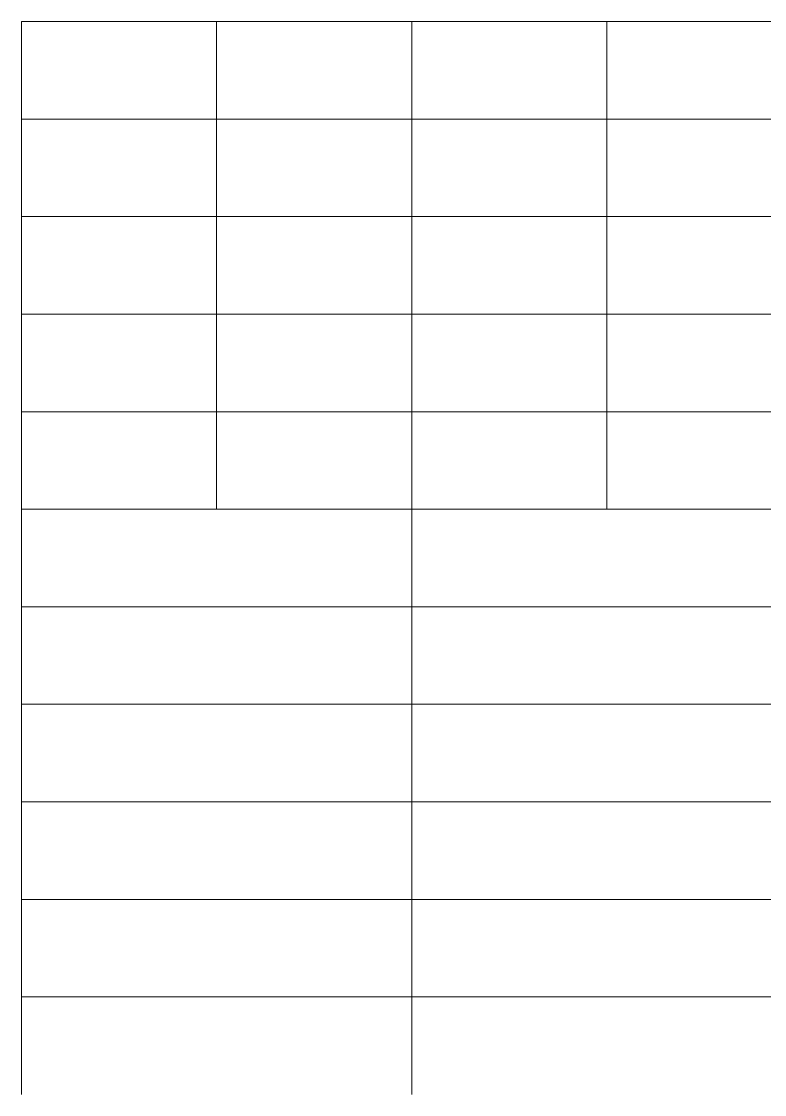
# Model space of a CAD drawing. Header units: metres. Extents: x 0 to 126, y 0 to 57.
# Drawn here: x 107.15 to 110.96, y 0.51 to 6.01 of the extents above; entities that cross this region are included whole.
import ezdxf

# ---------------------------------------------------------------- set-up
doc = ezdxf.new("R2010")
doc.units = ezdxf.units.M
doc.layers.add('Level 63', color=7, linetype='Continuous', lineweight=0)

msp = doc.modelspace()

# ---------------------------------------------------------------- linework, layer by layer
at = {"layer": 'Level 63', "color": 7, "linetype": 'Continuous', "lineweight": 13}
for p, q in [((107.1487, 6.0055), (125.6487, 6.0055)), ((107.1487, 6.0055), (107.1487, 0.5055)), ((108.1487, 6.0055), (108.1487, 3.5055)), ((109.1487, 6.0055), (109.1487, 0.5055)), ((110.1487, 6.0055), (110.1487, 3.5055)), ((107.1487, 4.0055), (113.6487, 4.0055)), ((107.1487, 3.5055), (113.6487, 3.5055))]:
    msp.add_line(p, q, dxfattribs=at)
at = {"layer": 'Level 63', "color": 7, "linetype": 'Continuous', "lineweight": 0}
for p, q in [((107.1487, 5.5055), (113.6487, 5.5055)), ((107.1487, 5.0055), (113.6487, 5.0055)), ((107.1487, 4.5055), (113.6487, 4.5055)), ((107.1487, 3.0055), (113.6487, 3.0055)), ((107.1487, 2.5055), (113.6487, 2.5055)), ((107.1487, 2.0055), (113.6487, 2.0055)), ((107.1487, 1.5055), (113.6487, 1.5055)), ((107.1487, 1.0055), (113.6487, 1.0055))]:
    msp.add_line(p, q, dxfattribs=at)

doc.saveas('drawing.dxf')
